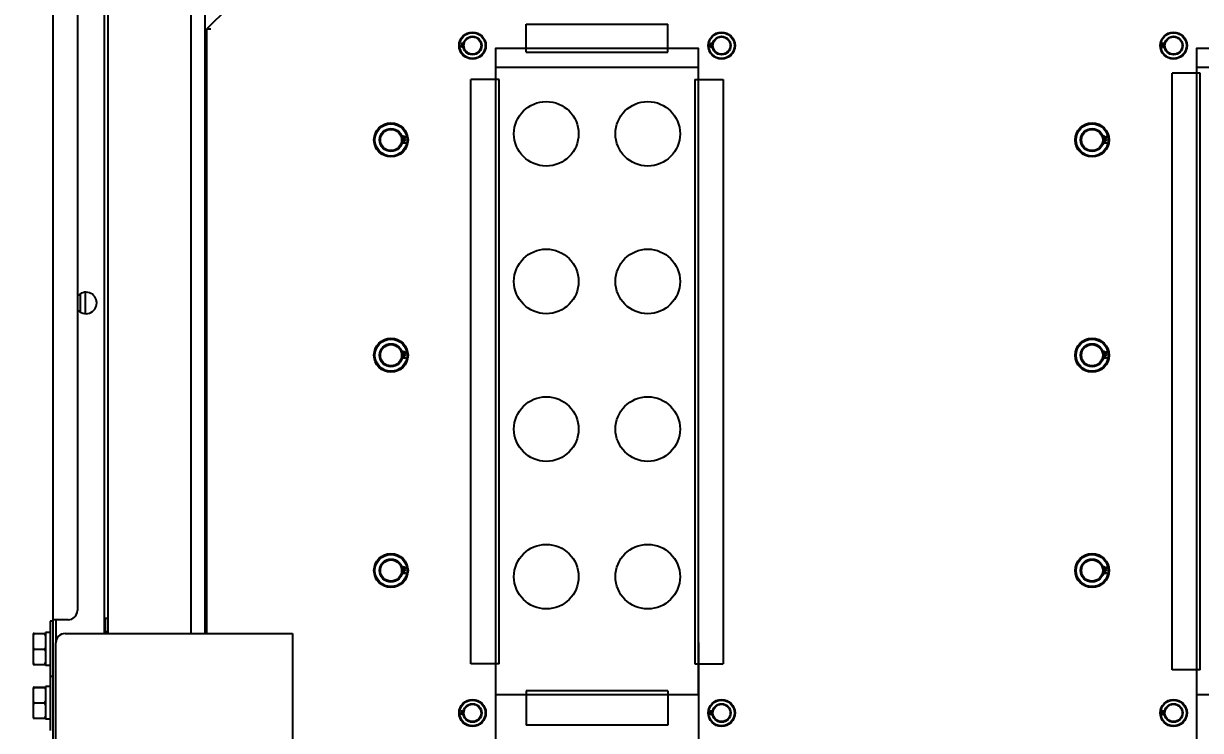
# Model space of a CAD drawing. Extents: x 59521 to 184406, y -1257 to 56672.
# Drawn here: x 70589.7 to 70972.5, y 9115.5 to 9345.3 of the extents above; entities that cross this region are included whole.
import ezdxf

# ---------------------------------------------------------------- set-up
doc = ezdxf.new("R2010")
doc.units = 0
doc.header["$MEASUREMENT"] = 0
doc.header["$PDMODE"] = 2
doc.header["$PDSIZE"] = 0.2
doc.layers.get('0').update_dxf_attribs({"linetype": 'CONTINUOUS'})
doc.layers.get('DEFPOINTS').update_dxf_attribs({"linetype": 'CONTINUOUS'})
for name, color, linetype in [('2301-11969_0', 7, 'CONTINUOUS'), ('2401-00238-M5_0', 7, 'CONTINUOUS'), ('2401-01144-S-M6-16HWM_0', 7, 'CONTINUOUS'), ('2403-00165_B-M5-1_0', 7, 'CONTINUOUS'), ('4209-DBFS01_0', 7, 'CONTINUOUS'), ('4212-73674_0', 7, 'CONTINUOUS'), ('4212-KH003_041_0', 7, 'CONTINUOUS'), ('4212-L0877_0', 7, 'CONTINUOUS'), ('4215-12552_0', 7, 'CONTINUOUS'), ('4215-12647_0', 7, 'CONTINUOUS'), ('4215-12648_0', 7, 'CONTINUOUS'), ('4215-12653_3_0', 7, 'CONTINUOUS'), ('4215-16533_0', 7, 'CONTINUOUS'), ('4215-17086_1_0', 7, 'CONTINUOUS'), ('DT-240_0', 7, 'CONTINUOUS'), ('EM-S-M6-ZC_0', 7, 'CONTINUOUS')]:
    doc.layers.add(name, color=color, linetype=linetype)
doc.layers.add('THICK', color=7, linetype='CONTINUOUS', lineweight=0)
doc.styles.get("Standard").update_dxf_attribs({"font": '', "height": 60})
doc.styles.add('仿宋', font='', dxfattribs={"width": 0.8})
doc.styles.get('Standard').set_extended_font_data('SimSun')
doc.styles.get('仿宋').set_extended_font_data('SimSun')
doc.dimstyles.new('12倍', dxfattribs={"dimscale": 21, "dimtxt": 3.5, "dimasz": 2.5, "dimexe": 1.5, "dimexo": 0, "dimgap": 1, "dimtad": 1, "dimtoh": 1, "dimdsep": 46, "dimtxsty": '仿宋', "dimcen": 2.5, "dimdle": 5, "dimclrd": 4, "dimclre": 4, "dimclrt": 3, "dimadec": 0, "dimazin": 0, "dimtfac": 1, "dimtmove": 0, "dimatfit": 3, "dimfxl": 1, "dimtolj": 1, "dimarcsym": 0})
doc.dimstyles.new('DJ', dxfattribs={"dimtxt": 75, "dimasz": 75, "dimexe": 20, "dimexo": 0, "dimgap": 20, "dimtad": 1, "dimdec": 1, "dimtxsty": 'Standard', "dimcen": 10, "dimclrd": 95, "dimclre": 95, "dimclrt": 95, "dimadec": 0, "dimazin": 0, "dimtfac": 1, "dimtdec": 1, "dimtmove": 1, "dimatfit": 3, "dimfxl": 1, "dimlwd": 13, "dimlwe": 15, "dimarcsym": 0})

# ---------------------------------------------------------------- blocks, each defined once
blk = doc.blocks.new('ju7888')
at = {"color": 6}
for points in [[(63.29, -1195.58), (129.29, -1195.58), (129.29, -985.58), (63.29, -985.58)], [(291.29, -1195.58), (357.29, -1195.58), (357.29, -985.58), (291.29, -985.58)]]:
    blk.add_lwpolyline(points, close=True, dxfattribs=at)
at = {"layer": '2301-11969_0', "color": 87, "linetype": 'Continuous'}
for p, q in [((-31.21, -1000.28), (-30.71, -1000.28)), ((-31.21, -1008.28), (-30.71, -1008.28))]:
    blk.add_line(p, q, dxfattribs=at)
at = {"layer": '2401-00238-M5_0', "color": 87, "linetype": 'Continuous'}
for p, q in [((-30.71, -1015.78), (-31.21, -1015.78)), ((-30.71, -1020.78), (-31.21, -1020.78))]:
    blk.add_line(p, q, dxfattribs=at)
at = {"layer": '2401-01144-S-M6-16HWM_0', "color": 87, "linetype": 'Continuous'}
for p, q in [((-81.51, -1171.78), (-81.51, -1189.78)), ((-80.71, -1171.78), (-81.51, -1171.78)), ((-87.11, -1175.76), (-87.11, -1185.79)), ((-86.81, -1175.75), (-83.41, -1175.75)), ((-86.81, -1175.8), (-83.41, -1175.8)), ((-83.11, -1175.43), (-83.11, -1186.13)), ((-81.51, -1175.43), (-83.11, -1175.43)), ((-86.81, -1180.83), (-83.41, -1180.83)), ((-86.81, -1185.8), (-83.41, -1185.8)), ((-81.51, -1186.13), (-83.11, -1186.13)), ((-81.51, -1189.78), (-81.51, -1207.28)), ((-80.71, -1189.78), (-81.51, -1189.78)), ((-87.11, -1193.26), (-87.11, -1203.29)), ((-86.81, -1193.25), (-83.41, -1193.25)), ((-86.81, -1193.3), (-83.41, -1193.3)), ((-83.11, -1192.93), (-83.11, -1203.63)), ((-81.51, -1192.93), (-83.11, -1192.93)), ((-86.81, -1198.33), (-83.41, -1198.33)), ((-86.81, -1203.3), (-83.41, -1203.3)), ((-81.51, -1203.63), (-83.11, -1203.63))]:
    blk.add_line(p, q, dxfattribs=at)
for centre, radius, start, end in [((-85.4, -1255.53), 79.79, 91.0113, 91.2267), ((-85.59, -1105.71), 70.1, 268.7584, 269.0036), ((-84.82, -1255.53), 79.79, 88.7733, 88.9887), ((-84.63, -1105.71), 70.1, 270.9964, 271.2416), ((-85.4, -1106.02), 79.79, 268.7733, 268.9887), ((-84.82, -1106.02), 79.79, 271.0113, 271.2267), ((-85.4, -1273.03), 79.79, 91.0113, 91.2267), ((-85.59, -1123.21), 70.1, 268.7584, 269.0036), ((-84.82, -1273.03), 79.79, 88.7733, 88.9887), ((-84.63, -1123.21), 70.1, 270.9964, 271.2416), ((-85.4, -1123.52), 79.79, 268.7733, 268.9887), ((-84.82, -1123.52), 79.79, 271.0113, 271.2267)]:
    blk.add_arc(centre, radius, start, end, dxfattribs=at)
for points in [[(-86.81, -1175.8), (-86.92, -1175.99), (-87.02, -1176.18), (-87.11, -1176.38)], [(-83.41, -1175.8), (-83.3, -1175.99), (-83.2, -1176.18), (-83.11, -1176.38)], [(-87.11, -1180.25), (-87.02, -1180.45), (-86.92, -1180.64), (-86.81, -1180.83)], [(-86.81, -1180.83), (-86.92, -1181.01), (-87.02, -1181.2), (-87.11, -1181.39)], [(-83.11, -1180.25), (-83.2, -1180.45), (-83.3, -1180.64), (-83.41, -1180.83)], [(-83.41, -1180.83), (-83.3, -1181.01), (-83.2, -1181.2), (-83.11, -1181.39)], [(-87.11, -1185.23), (-87.02, -1185.43), (-86.92, -1185.62), (-86.81, -1185.8)], [(-83.11, -1185.23), (-83.2, -1185.43), (-83.3, -1185.62), (-83.41, -1185.8)], [(-86.81, -1193.3), (-86.92, -1193.49), (-87.02, -1193.68), (-87.11, -1193.88)], [(-83.41, -1193.3), (-83.3, -1193.49), (-83.2, -1193.68), (-83.11, -1193.88)], [(-87.11, -1197.75), (-87.02, -1197.95), (-86.92, -1198.14), (-86.81, -1198.33)], [(-83.11, -1197.75), (-83.2, -1197.95), (-83.3, -1198.14), (-83.41, -1198.33)], [(-86.81, -1198.33), (-86.92, -1198.51), (-87.02, -1198.7), (-87.11, -1198.89)], [(-83.41, -1198.33), (-83.3, -1198.51), (-83.2, -1198.7), (-83.11, -1198.89)], [(-87.11, -1202.73), (-87.02, -1202.93), (-86.92, -1203.12), (-86.81, -1203.3)], [(-83.11, -1202.73), (-83.2, -1202.93), (-83.3, -1203.12), (-83.41, -1203.3)]]:
    blk.add_open_spline(points, degree=3, dxfattribs=at)
at = {"layer": '2403-00165_B-M5-1_0', "color": 87, "linetype": 'Continuous'}
for p, q in [((52.09, -984.01), (52.09, -983.88)), ((52.09, -983.88), (52.79, -983.88)), ((52.71, -984.23), (52.09, -984.01)), ((52.09, -984.44), (52.71, -984.23)), ((52.09, -984.58), (52.09, -984.44)), ((52.78, -984.58), (52.09, -984.58)), ((52.09, -985.19), (52.09, -984.69)), ((52.09, -984.69), (52.48, -984.69)), ((52.16, -985.19), (52.09, -985.19)), ((52.16, -984.76), (52.16, -985.19)), ((52.4, -984.76), (52.16, -984.76)), ((52.24, -983.96), (52.79, -984.17)), ((52.79, -983.96), (52.24, -983.96)), ((52.79, -984.28), (52.24, -984.49)), ((52.24, -984.49), (52.78, -984.49)), ((52.34, -984.91), (52.36, -984.84)), ((52.34, -985), (52.34, -984.91)), ((52.36, -985.07), (52.34, -985)), ((52.36, -984.84), (52.4, -984.76)), ((52.4, -985.14), (52.36, -985.07)), ((52.46, -985.19), (52.4, -985.14)), ((52.43, -984.85), (52.42, -984.91)), ((52.42, -984.91), (52.42, -985)), ((52.42, -985), (52.43, -985.06)), ((52.48, -984.79), (52.43, -984.85)), ((52.43, -985.06), (52.46, -985.1)), ((52.46, -985.1), (52.51, -985.13)), ((52.54, -985.22), (52.46, -985.19)), ((52.48, -984.69), (52.48, -984.79)), ((52.51, -985.13), (52.55, -985.14)), ((52.59, -985.22), (52.54, -985.22)), ((52.55, -985.14), (52.58, -985.14)), ((52.58, -985.14), (52.62, -985.13)), ((52.67, -985.19), (52.59, -985.22)), ((52.61, -984.69), (52.67, -984.72)), ((52.61, -984.78), (52.61, -984.69)), ((52.67, -984.81), (52.61, -984.78)), ((52.62, -985.13), (52.67, -985.1)), ((52.67, -984.72), (52.73, -984.76)), ((52.7, -984.85), (52.67, -984.81)), ((52.67, -985.1), (52.7, -985.06)), ((52.73, -985.14), (52.67, -985.19)), ((52.71, -984.91), (52.7, -984.85)), ((52.7, -985.06), (52.71, -985)), ((52.71, -985), (52.71, -984.91)), ((52.73, -984.76), (52.77, -984.84)), ((52.77, -985.07), (52.73, -985.14)), ((52.77, -984.84), (52.79, -984.91)), ((52.79, -985), (52.77, -985.07)), ((52.79, -983.88), (52.79, -983.96)), ((52.79, -984.17), (52.79, -984.28)), ((52.79, -984.91), (52.79, -985)), ((133.09, -984.01), (133.09, -983.88)), ((133.09, -983.88), (133.79, -983.88)), ((133.71, -984.23), (133.09, -984.01)), ((133.09, -984.44), (133.71, -984.23)), ((133.09, -984.58), (133.09, -984.44)), ((133.78, -984.58), (133.09, -984.58)), ((133.09, -985.19), (133.09, -984.69)), ((133.09, -984.69), (133.48, -984.69)), ((133.16, -985.19), (133.09, -985.19)), ((133.16, -984.76), (133.16, -985.19)), ((133.4, -984.76), (133.16, -984.76)), ((133.24, -983.96), (133.79, -984.17)), ((133.79, -983.96), (133.24, -983.96)), ((133.79, -984.28), (133.24, -984.49)), ((133.24, -984.49), (133.78, -984.49)), ((133.34, -984.91), (133.36, -984.84)), ((133.34, -985), (133.34, -984.91)), ((133.36, -985.07), (133.34, -985)), ((133.36, -984.84), (133.4, -984.76)), ((133.4, -985.14), (133.36, -985.07)), ((133.46, -985.19), (133.4, -985.14)), ((133.43, -984.85), (133.42, -984.91)), ((133.42, -984.91), (133.42, -985)), ((133.42, -985), (133.43, -985.06)), ((133.48, -984.79), (133.43, -984.85)), ((133.43, -985.06), (133.46, -985.1)), ((133.46, -985.1), (133.51, -985.13)), ((133.54, -985.22), (133.46, -985.19)), ((133.48, -984.69), (133.48, -984.79)), ((133.51, -985.13), (133.55, -985.14)), ((133.59, -985.22), (133.54, -985.22)), ((133.55, -985.14), (133.58, -985.14)), ((133.58, -985.14), (133.62, -985.13)), ((133.67, -985.19), (133.59, -985.22)), ((133.61, -984.69), (133.67, -984.72)), ((133.61, -984.78), (133.61, -984.69)), ((133.67, -984.81), (133.61, -984.78)), ((133.62, -985.13), (133.67, -985.1)), ((133.67, -984.72), (133.73, -984.76)), ((133.7, -984.85), (133.67, -984.81)), ((133.67, -985.1), (133.7, -985.06)), ((133.73, -985.14), (133.67, -985.19)), ((133.71, -984.91), (133.7, -984.85)), ((133.7, -985.06), (133.71, -985)), ((133.71, -985), (133.71, -984.91)), ((133.73, -984.76), (133.77, -984.84)), ((133.77, -985.07), (133.73, -985.14)), ((133.77, -984.84), (133.79, -984.91)), ((133.79, -985), (133.77, -985.07)), ((133.79, -983.88), (133.79, -983.96)), ((133.79, -984.17), (133.79, -984.28)), ((133.79, -984.91), (133.79, -985)), ((280.09, -984.01), (280.09, -983.88)), ((280.09, -983.88), (280.79, -983.88)), ((280.71, -984.23), (280.09, -984.01)), ((280.09, -984.44), (280.71, -984.23)), ((280.09, -984.58), (280.09, -984.44)), ((280.78, -984.58), (280.09, -984.58)), ((280.09, -985.19), (280.09, -984.69)), ((280.09, -984.69), (280.48, -984.69)), ((280.16, -985.19), (280.09, -985.19)), ((280.16, -984.76), (280.16, -985.19)), ((280.4, -984.76), (280.16, -984.76)), ((280.24, -983.96), (280.79, -984.17)), ((280.79, -983.96), (280.24, -983.96)), ((280.79, -984.28), (280.24, -984.49)), ((280.24, -984.49), (280.78, -984.49)), ((280.34, -984.91), (280.36, -984.84)), ((280.34, -985), (280.34, -984.91)), ((280.36, -985.07), (280.34, -985)), ((280.36, -984.84), (280.4, -984.76)), ((280.4, -985.14), (280.36, -985.07)), ((280.46, -985.19), (280.4, -985.14)), ((280.43, -984.85), (280.42, -984.91)), ((280.42, -984.91), (280.42, -985)), ((280.42, -985), (280.43, -985.06)), ((280.48, -984.79), (280.43, -984.85)), ((280.43, -985.06), (280.46, -985.1)), ((280.46, -985.1), (280.51, -985.13)), ((280.54, -985.22), (280.46, -985.19)), ((280.48, -984.69), (280.48, -984.79)), ((280.51, -985.13), (280.55, -985.14)), ((280.59, -985.22), (280.54, -985.22)), ((280.55, -985.14), (280.58, -985.14)), ((280.58, -985.14), (280.62, -985.13)), ((280.67, -985.19), (280.59, -985.22)), ((280.61, -984.69), (280.67, -984.72)), ((280.61, -984.78), (280.61, -984.69)), ((280.67, -984.81), (280.61, -984.78)), ((280.62, -985.13), (280.67, -985.1)), ((280.67, -984.72), (280.73, -984.76)), ((280.7, -984.85), (280.67, -984.81)), ((280.67, -985.1), (280.7, -985.06)), ((280.73, -985.14), (280.67, -985.19)), ((280.71, -984.91), (280.7, -984.85)), ((280.7, -985.06), (280.71, -985)), ((280.71, -985), (280.71, -984.91)), ((280.73, -984.76), (280.77, -984.84)), ((280.77, -985.07), (280.73, -985.14)), ((280.77, -984.84), (280.79, -984.91)), ((280.79, -985), (280.77, -985.07)), ((280.79, -983.88), (280.79, -983.96)), ((280.79, -984.17), (280.79, -984.28)), ((280.79, -984.91), (280.79, -985)), ((52.09, -1201.01), (52.09, -1200.88)), ((52.09, -1200.88), (52.79, -1200.88)), ((52.71, -1201.23), (52.09, -1201.01)), ((52.09, -1201.44), (52.71, -1201.23)), ((52.09, -1201.58), (52.09, -1201.44)), ((52.78, -1201.58), (52.09, -1201.58)), ((52.09, -1202.19), (52.09, -1201.69)), ((52.09, -1201.69), (52.48, -1201.69)), ((52.16, -1201.76), (52.16, -1202.19)), ((52.4, -1201.76), (52.16, -1201.76)), ((52.24, -1200.96), (52.79, -1201.17)), ((52.79, -1200.96), (52.24, -1200.96)), ((52.79, -1201.28), (52.24, -1201.49)), ((52.24, -1201.49), (52.78, -1201.49)), ((52.36, -1201.84), (52.4, -1201.76)), ((52.48, -1201.79), (52.43, -1201.85)), ((52.48, -1201.69), (52.48, -1201.79)), ((52.61, -1201.69), (52.67, -1201.72)), ((52.61, -1201.78), (52.61, -1201.69)), ((52.67, -1201.81), (52.61, -1201.78)), ((52.67, -1201.72), (52.73, -1201.76)), ((52.7, -1201.85), (52.67, -1201.81)), ((52.73, -1201.76), (52.77, -1201.84)), ((52.79, -1200.88), (52.79, -1200.96)), ((52.79, -1201.17), (52.79, -1201.28)), ((133.09, -1201.01), (133.09, -1200.88)), ((133.09, -1200.88), (133.79, -1200.88)), ((133.71, -1201.23), (133.09, -1201.01)), ((133.09, -1201.44), (133.71, -1201.23)), ((133.09, -1201.58), (133.09, -1201.44)), ((133.78, -1201.58), (133.09, -1201.58)), ((133.09, -1202.19), (133.09, -1201.69)), ((133.09, -1201.69), (133.48, -1201.69)), ((133.16, -1201.76), (133.16, -1202.19)), ((133.4, -1201.76), (133.16, -1201.76)), ((133.24, -1200.96), (133.79, -1201.17)), ((133.79, -1200.96), (133.24, -1200.96)), ((133.79, -1201.28), (133.24, -1201.49)), ((133.24, -1201.49), (133.78, -1201.49)), ((133.36, -1201.84), (133.4, -1201.76)), ((133.48, -1201.79), (133.43, -1201.85)), ((133.48, -1201.69), (133.48, -1201.79)), ((133.61, -1201.69), (133.67, -1201.72)), ((133.61, -1201.78), (133.61, -1201.69)), ((133.67, -1201.81), (133.61, -1201.78)), ((133.67, -1201.72), (133.73, -1201.76)), ((133.7, -1201.85), (133.67, -1201.81)), ((133.73, -1201.76), (133.77, -1201.84)), ((133.79, -1200.88), (133.79, -1200.96)), ((133.79, -1201.17), (133.79, -1201.28)), ((280.09, -1201.01), (280.09, -1200.88)), ((280.09, -1200.88), (280.79, -1200.88)), ((280.71, -1201.23), (280.09, -1201.01)), ((280.09, -1201.44), (280.71, -1201.23)), ((280.09, -1201.58), (280.09, -1201.44)), ((280.78, -1201.58), (280.09, -1201.58)), ((280.09, -1202.19), (280.09, -1201.69)), ((280.09, -1201.69), (280.48, -1201.69)), ((280.16, -1201.76), (280.16, -1202.19)), ((280.4, -1201.76), (280.16, -1201.76)), ((280.24, -1200.96), (280.79, -1201.17)), ((280.79, -1200.96), (280.24, -1200.96)), ((280.79, -1201.28), (280.24, -1201.49)), ((280.24, -1201.49), (280.78, -1201.49)), ((280.36, -1201.84), (280.4, -1201.76)), ((280.48, -1201.79), (280.43, -1201.85)), ((280.48, -1201.69), (280.48, -1201.79)), ((280.61, -1201.69), (280.67, -1201.72)), ((280.61, -1201.78), (280.61, -1201.69)), ((280.67, -1201.81), (280.61, -1201.78)), ((280.67, -1201.72), (280.73, -1201.76)), ((280.7, -1201.85), (280.67, -1201.81)), ((280.73, -1201.76), (280.77, -1201.84)), ((280.79, -1200.88), (280.79, -1200.96)), ((280.79, -1201.17), (280.79, -1201.28)), ((52.16, -1202.19), (52.09, -1202.19)), ((52.34, -1201.91), (52.36, -1201.84)), ((52.34, -1202), (52.34, -1201.91)), ((52.36, -1202.07), (52.34, -1202)), ((52.4, -1202.14), (52.36, -1202.07)), ((52.46, -1202.19), (52.4, -1202.14)), ((52.43, -1201.85), (52.42, -1201.91)), ((52.42, -1201.91), (52.42, -1202)), ((52.42, -1202), (52.43, -1202.06)), ((52.43, -1202.06), (52.46, -1202.1)), ((52.46, -1202.1), (52.51, -1202.13)), ((52.54, -1202.22), (52.46, -1202.19)), ((52.51, -1202.13), (52.55, -1202.14)), ((52.59, -1202.22), (52.54, -1202.22)), ((52.55, -1202.14), (52.58, -1202.14)), ((52.58, -1202.14), (52.62, -1202.13)), ((52.67, -1202.19), (52.59, -1202.22)), ((52.62, -1202.13), (52.67, -1202.1)), ((52.67, -1202.1), (52.7, -1202.06)), ((52.73, -1202.14), (52.67, -1202.19)), ((52.71, -1201.91), (52.7, -1201.85)), ((52.7, -1202.06), (52.71, -1202)), ((52.71, -1202), (52.71, -1201.91)), ((52.77, -1202.07), (52.73, -1202.14)), ((52.77, -1201.84), (52.79, -1201.91)), ((52.79, -1202), (52.77, -1202.07)), ((52.79, -1201.91), (52.79, -1202)), ((133.16, -1202.19), (133.09, -1202.19)), ((133.34, -1201.91), (133.36, -1201.84)), ((133.34, -1202), (133.34, -1201.91)), ((133.36, -1202.07), (133.34, -1202)), ((133.4, -1202.14), (133.36, -1202.07)), ((133.46, -1202.19), (133.4, -1202.14)), ((133.43, -1201.85), (133.42, -1201.91)), ((133.42, -1201.91), (133.42, -1202)), ((133.42, -1202), (133.43, -1202.06)), ((133.43, -1202.06), (133.46, -1202.1)), ((133.46, -1202.1), (133.51, -1202.13)), ((133.54, -1202.22), (133.46, -1202.19)), ((133.51, -1202.13), (133.55, -1202.14)), ((133.59, -1202.22), (133.54, -1202.22)), ((133.55, -1202.14), (133.58, -1202.14)), ((133.58, -1202.14), (133.62, -1202.13)), ((133.67, -1202.19), (133.59, -1202.22)), ((133.62, -1202.13), (133.67, -1202.1)), ((133.67, -1202.1), (133.7, -1202.06)), ((133.73, -1202.14), (133.67, -1202.19)), ((133.71, -1201.91), (133.7, -1201.85)), ((133.7, -1202.06), (133.71, -1202)), ((133.71, -1202), (133.71, -1201.91)), ((133.77, -1202.07), (133.73, -1202.14)), ((133.77, -1201.84), (133.79, -1201.91)), ((133.79, -1202), (133.77, -1202.07)), ((133.79, -1201.91), (133.79, -1202)), ((280.16, -1202.19), (280.09, -1202.19)), ((280.34, -1201.91), (280.36, -1201.84)), ((280.34, -1202), (280.34, -1201.91)), ((280.36, -1202.07), (280.34, -1202)), ((280.4, -1202.14), (280.36, -1202.07)), ((280.46, -1202.19), (280.4, -1202.14)), ((280.43, -1201.85), (280.42, -1201.91)), ((280.42, -1201.91), (280.42, -1202)), ((280.42, -1202), (280.43, -1202.06)), ((280.43, -1202.06), (280.46, -1202.1)), ((280.46, -1202.1), (280.51, -1202.13)), ((280.54, -1202.22), (280.46, -1202.19)), ((280.51, -1202.13), (280.55, -1202.14)), ((280.59, -1202.22), (280.54, -1202.22)), ((280.55, -1202.14), (280.58, -1202.14)), ((280.58, -1202.14), (280.62, -1202.13)), ((280.67, -1202.19), (280.59, -1202.22)), ((280.62, -1202.13), (280.67, -1202.1)), ((280.67, -1202.1), (280.7, -1202.06)), ((280.73, -1202.14), (280.67, -1202.19)), ((280.71, -1201.91), (280.7, -1201.85)), ((280.7, -1202.06), (280.71, -1202)), ((280.71, -1202), (280.71, -1201.91)), ((280.77, -1202.07), (280.73, -1202.14)), ((280.77, -1201.84), (280.79, -1201.91)), ((280.79, -1202), (280.77, -1202.07)), ((280.79, -1201.91), (280.79, -1202))]:
    blk.add_line(p, q, dxfattribs=at)
for centre, radius in [((55.79, -984.58), 4.38), ((55.79, -984.58), 4.17), ((55.79, -984.58), 3.01), ((55.79, -984.58), 2.81), ((136.79, -984.58), 4.38), ((136.79, -984.58), 4.17), ((136.79, -984.58), 3.01), ((136.79, -984.58), 2.81), ((283.79, -984.58), 4.38), ((283.79, -984.58), 4.17), ((283.79, -984.58), 3.01), ((283.79, -984.58), 2.81), ((55.79, -1201.58), 4.38), ((55.79, -1201.58), 4.17), ((136.79, -1201.58), 4.38), ((136.79, -1201.58), 4.17), ((283.79, -1201.58), 4.38), ((283.79, -1201.58), 4.17), ((55.79, -1201.58), 3.01), ((55.79, -1201.58), 2.81), ((136.79, -1201.58), 3.01), ((136.79, -1201.58), 2.81), ((283.79, -1201.58), 3.01), ((283.79, -1201.58), 2.81)]:
    blk.add_circle(centre, radius, dxfattribs=at)
at = {"layer": '4209-DBFS01_0', "color": 87, "linetype": 'Continuous'}
for p, q in [((63.29, -991.58), (129.29, -991.58)), ((291.29, -991.58), (357.29, -991.58))]:
    blk.add_line(p, q, dxfattribs=at)
at = {"layer": '4212-73674_0', "color": 87, "linetype": 'Continuous'}
blk.add_line((-63.91, -1175.08), (-62.71, -1175.08), dxfattribs=at)
at = {"layer": '4212-KH003_041_0', "color": 87, "linetype": 'Continuous'}
for p, q in [((-31.21, -723.28), (-31.21, -1175.78)), ((-71.71, -1071.28), (-71.71, -1065.28))]:
    blk.add_line(p, q, dxfattribs=at)
at = {"layer": '4212-L0877_0', "color": 87, "linetype": 'Continuous'}
for p, q in [((-62.71, -1175.78), (-62.71, -723.28)), ((-35.71, -1175.78), (-35.71, -723.28)), ((-70.21, -1064.8), (-70.21, -1071.75)), ((-63.71, -1170.78), (-63.71, -1175.08)), ((-63.71, -1170.78), (-62.71, -1170.78))]:
    blk.add_line(p, q, dxfattribs=at)
at = {"layer": '4215-12552_0', "color": 87, "linetype": 'Continuous'}
blk.add_line((-30.71, -1046.53), (-31.21, -1046.53), dxfattribs=at)
at = {"layer": '4215-12647_0', "color": 87, "linetype": 'Continuous'}
for p, q in [((-80.71, -30.28), (-80.71, -1306.28)), ((-72.71, -733.78), (-72.71, -1168.28)), ((-75.71, -1171.28), (-80.71, -1171.28)), ((-79.71, -1171.28), (-79.71, -1178.78))]:
    blk.add_line(p, q, dxfattribs=at)
blk.add_arc((-75.71, -1168.28), 3, 270, 0, dxfattribs=at)
at = {"layer": '4215-12648_0', "color": 87, "linetype": 'Continuous'}
for p, q in [((-23.71, -972.28), (-30.71, -979.28)), ((-30.71, -979.28), (-30.71, -1175.78)), ((-29.31, -979.28), (-30.71, -979.28)), ((73.29, -986.78), (73.29, -977.58)), ((73.29, -977.58), (119.29, -977.58)), ((119.29, -986.78), (119.29, -977.58)), ((63.29, -985.58), (63.29, -995.58)), ((73.29, -985.58), (63.29, -985.58)), ((73.29, -986.78), (119.29, -986.78)), ((129.29, -985.58), (119.29, -985.58)), ((129.29, -995.58), (129.29, -985.58)), ((291.29, -985.58), (291.29, -993.58)), ((301.29, -985.58), (291.29, -985.58)), ((283.29, -1187.58), (283.29, -993.58)), ((292.49, -993.58), (283.29, -993.58)), ((292.49, -1187.58), (292.49, -993.58)), ((55.29, -1185.58), (55.29, -995.58)), ((64.49, -995.58), (55.29, -995.58)), ((64.49, -1185.58), (64.49, -995.58)), ((128.09, -995.58), (128.09, -1185.58)), ((128.09, -995.58), (137.29, -995.58)), ((137.29, -995.58), (137.29, -1185.58)), ((64.49, -1185.58), (55.29, -1185.58)), ((63.29, -1185.58), (63.29, -1195.58)), ((128.09, -1185.58), (137.29, -1185.58)), ((129.29, -1195.58), (129.29, -1185.58)), ((292.49, -1187.58), (283.29, -1187.58)), ((291.29, -1187.58), (291.29, -1195.58)), ((63.29, -1195.58), (73.29, -1195.58)), ((73.29, -1194.38), (73.29, -1205.58)), ((119.29, -1194.38), (73.29, -1194.38)), ((119.29, -1194.38), (119.29, -1205.58)), ((119.29, -1195.58), (129.29, -1195.58)), ((291.29, -1195.58), (301.29, -1195.58)), ((119.29, -1205.58), (73.29, -1205.58))]:
    blk.add_line(p, q, dxfattribs=at)
at = {"layer": '4215-12653_3_0', "color": 87, "linetype": 'Continuous'}
blk.add_line((-63.91, -1175.78), (-63.91, -723.28), dxfattribs=at)
blk.add_arc((-69.91, -1068.28), 3.5, 216.7569, 143.2431, dxfattribs=at)
at = {"layer": '4215-16533_0', "color": 87, "linetype": 'Continuous'}
for p, q in [((-31.21, -1059.08), (-30.71, -1059.08)), ((-31.21, -1139.08), (-30.71, -1139.08))]:
    blk.add_line(p, q, dxfattribs=at)
at = {"layer": '4215-17086_1_0', "color": 87, "linetype": 'Continuous'}
for p, q in [((-79.71, -1292.78), (-79.71, -1178.78)), ((-76.71, -1175.78), (-2.71, -1175.78)), ((-2.71, -1175.78), (-2.71, -1295.78))]:
    blk.add_line(p, q, dxfattribs=at)
blk.add_arc((-76.71, -1178.78), 3, 90, 180, dxfattribs=at)
at = {"layer": 'DT-240_0', "color": 87, "linetype": 'Continuous'}
for centre in [(79.79, -1013.28), (112.79, -1013.28), (79.79, -1061.28), (112.79, -1061.28), (79.79, -1109.28), (112.79, -1109.28), (79.79, -1157.28), (112.79, -1157.28)]:
    blk.add_circle(centre, 10.5, dxfattribs=at)
at = {"layer": 'EM-S-M6-ZC_0', "color": 87, "linetype": 'Continuous'}
for p, q in [((32.86, -1014.14), (32.89, -1014.1)), ((32.89, -1014.1), (32.99, -1014.03)), ((32.94, -1014.25), (32.92, -1014.33)), ((32.99, -1014.18), (32.94, -1014.25)), ((32.99, -1014.03), (33.12, -1013.98)), ((33.07, -1014.13), (32.99, -1014.18)), ((33.15, -1014.1), (33.07, -1014.13)), ((33.12, -1013.98), (33.25, -1013.98)), ((33.22, -1014.1), (33.15, -1014.1)), ((33.3, -1014.13), (33.22, -1014.1)), ((33.25, -1013.98), (33.38, -1014.03)), ((33.35, -1014.18), (33.3, -1014.13)), ((33.4, -1014.25), (33.35, -1014.18)), ((33.38, -1014.03), (33.45, -1014.1)), ((33.43, -1014.33), (33.4, -1014.25)), ((33.45, -1014.1), (33.53, -1014.23)), ((33.53, -1014.23), (33.55, -1014.35)), ((33.71, -1014.03), (33.78, -1014.05)), ((33.71, -1014.15), (33.71, -1014.03)), ((33.78, -1014.2), (33.71, -1014.15)), ((33.78, -1014.05), (33.89, -1014.13)), ((33.84, -1014.28), (33.78, -1014.2)), ((33.86, -1014.35), (33.84, -1014.28)), ((33.89, -1014.13), (33.96, -1014.25)), ((33.96, -1014.25), (33.99, -1014.38)), ((260.86, -1014.14), (260.89, -1014.1)), ((260.89, -1014.1), (260.99, -1014.03)), ((260.94, -1014.25), (260.92, -1014.33)), ((260.99, -1014.18), (260.94, -1014.25)), ((260.99, -1014.03), (261.12, -1013.98)), ((261.07, -1014.13), (260.99, -1014.18)), ((261.15, -1014.1), (261.07, -1014.13)), ((261.12, -1013.98), (261.25, -1013.98)), ((261.22, -1014.1), (261.15, -1014.1)), ((261.3, -1014.13), (261.22, -1014.1)), ((261.25, -1013.98), (261.38, -1014.03)), ((261.35, -1014.18), (261.3, -1014.13)), ((261.4, -1014.25), (261.35, -1014.18)), ((261.38, -1014.03), (261.45, -1014.1)), ((261.43, -1014.33), (261.4, -1014.25)), ((261.45, -1014.1), (261.53, -1014.23)), ((261.53, -1014.23), (261.55, -1014.35)), ((261.71, -1014.03), (261.78, -1014.05)), ((261.71, -1014.15), (261.71, -1014.03)), ((261.78, -1014.2), (261.71, -1014.15)), ((261.78, -1014.05), (261.89, -1014.13)), ((261.84, -1014.28), (261.78, -1014.2)), ((261.86, -1014.35), (261.84, -1014.28)), ((261.89, -1014.13), (261.96, -1014.25)), ((261.96, -1014.25), (261.99, -1014.38)), ((33.99, -1016.28), (32.9, -1016.28)), ((32.94, -1016.13), (33.73, -1016.13)), ((32.98, -1014.64), (32.99, -1014.65)), ((32.99, -1014.65), (33.07, -1014.7)), ((33.73, -1016.13), (32.99, -1015.85)), ((33.12, -1014.85), (33.01, -1014.81)), ((33.01, -1015.71), (33.99, -1016.05)), ((33.99, -1015.3), (33.02, -1015.64)), ((33.03, -1015.08), (33.99, -1015.08)), ((33.03, -1015.48), (33.73, -1015.23)), ((33.73, -1015.23), (33.04, -1015.23)), ((33.07, -1014.7), (33.15, -1014.73)), ((33.3, -1014.88), (33.12, -1014.85)), ((33.15, -1014.73), (33.22, -1014.73)), ((33.22, -1014.73), (33.3, -1014.7)), ((33.3, -1014.7), (33.35, -1014.65)), ((33.48, -1014.88), (33.3, -1014.88)), ((33.35, -1014.65), (33.4, -1014.58)), ((33.4, -1014.58), (33.43, -1014.5)), ((33.43, -1014.5), (33.43, -1014.33)), ((33.53, -1014.6), (33.43, -1014.75)), ((33.43, -1014.75), (33.48, -1014.75)), ((33.48, -1014.75), (33.63, -1014.73)), ((33.66, -1014.85), (33.48, -1014.88)), ((33.55, -1014.48), (33.53, -1014.6)), ((33.55, -1014.35), (33.55, -1014.48)), ((33.63, -1014.73), (33.71, -1014.7)), ((33.78, -1014.8), (33.66, -1014.85)), ((33.71, -1014.7), (33.78, -1014.65)), ((33.78, -1014.65), (33.84, -1014.58)), ((33.89, -1014.73), (33.78, -1014.8)), ((33.84, -1014.58), (33.86, -1014.5)), ((33.86, -1014.5), (33.86, -1014.35)), ((33.96, -1014.6), (33.89, -1014.73)), ((33.99, -1014.48), (33.96, -1014.6)), ((33.99, -1014.38), (33.99, -1014.48)), ((33.99, -1015.08), (33.99, -1015.3)), ((33.99, -1016.05), (33.99, -1016.28)), ((261.99, -1016.28), (260.9, -1016.28)), ((260.94, -1016.13), (261.73, -1016.13)), ((260.98, -1014.64), (260.99, -1014.65)), ((260.99, -1014.65), (261.07, -1014.7)), ((261.73, -1016.13), (260.99, -1015.85)), ((261.12, -1014.85), (261.01, -1014.81)), ((261.01, -1015.71), (261.99, -1016.05)), ((261.99, -1015.3), (261.02, -1015.64)), ((261.03, -1015.08), (261.99, -1015.08)), ((261.03, -1015.48), (261.73, -1015.23)), ((261.73, -1015.23), (261.04, -1015.23)), ((261.07, -1014.7), (261.15, -1014.73)), ((261.3, -1014.88), (261.12, -1014.85)), ((261.15, -1014.73), (261.22, -1014.73)), ((261.22, -1014.73), (261.3, -1014.7)), ((261.3, -1014.7), (261.35, -1014.65)), ((261.48, -1014.88), (261.3, -1014.88)), ((261.35, -1014.65), (261.4, -1014.58)), ((261.4, -1014.58), (261.43, -1014.5)), ((261.43, -1014.5), (261.43, -1014.33)), ((261.53, -1014.6), (261.43, -1014.75)), ((261.43, -1014.75), (261.48, -1014.75)), ((261.48, -1014.75), (261.63, -1014.73)), ((261.66, -1014.85), (261.48, -1014.88)), ((261.55, -1014.48), (261.53, -1014.6)), ((261.55, -1014.35), (261.55, -1014.48)), ((261.63, -1014.73), (261.71, -1014.7)), ((261.78, -1014.8), (261.66, -1014.85)), ((261.71, -1014.7), (261.78, -1014.65)), ((261.78, -1014.65), (261.84, -1014.58)), ((261.89, -1014.73), (261.78, -1014.8)), ((261.84, -1014.58), (261.86, -1014.5)), ((261.86, -1014.5), (261.86, -1014.35)), ((261.96, -1014.6), (261.89, -1014.73)), ((261.99, -1014.48), (261.96, -1014.6)), ((261.99, -1014.38), (261.99, -1014.48)), ((261.99, -1015.08), (261.99, -1015.3)), ((261.99, -1016.05), (261.99, -1016.28)), ((32.86, -1084.14), (32.89, -1084.1)), ((32.89, -1084.1), (32.99, -1084.03)), ((33.99, -1086.28), (32.9, -1086.28)), ((32.94, -1084.25), (32.92, -1084.33)), ((32.99, -1084.18), (32.94, -1084.25)), ((32.94, -1086.13), (33.73, -1086.13)), ((32.98, -1084.64), (32.99, -1084.65)), ((32.99, -1084.03), (33.12, -1083.98)), ((33.07, -1084.13), (32.99, -1084.18)), ((32.99, -1084.65), (33.07, -1084.7)), ((33.73, -1086.13), (32.99, -1085.85)), ((33.12, -1084.85), (33.01, -1084.81)), ((33.01, -1085.71), (33.99, -1086.05)), ((33.99, -1085.3), (33.02, -1085.64)), ((33.03, -1085.08), (33.99, -1085.08)), ((33.03, -1085.48), (33.73, -1085.23)), ((33.73, -1085.23), (33.04, -1085.23)), ((33.15, -1084.1), (33.07, -1084.13)), ((33.07, -1084.7), (33.15, -1084.73)), ((33.12, -1083.98), (33.25, -1083.98)), ((33.3, -1084.88), (33.12, -1084.85)), ((33.22, -1084.1), (33.15, -1084.1)), ((33.15, -1084.73), (33.22, -1084.73)), ((33.3, -1084.13), (33.22, -1084.1)), ((33.22, -1084.73), (33.3, -1084.7)), ((33.25, -1083.98), (33.38, -1084.03)), ((33.35, -1084.18), (33.3, -1084.13)), ((33.3, -1084.7), (33.35, -1084.65)), ((33.48, -1084.88), (33.3, -1084.88)), ((33.4, -1084.25), (33.35, -1084.18)), ((33.35, -1084.65), (33.4, -1084.58)), ((33.38, -1084.03), (33.45, -1084.1)), ((33.43, -1084.33), (33.4, -1084.25)), ((33.4, -1084.58), (33.43, -1084.5)), ((33.43, -1084.5), (33.43, -1084.33)), ((33.53, -1084.6), (33.43, -1084.75)), ((33.43, -1084.75), (33.48, -1084.75)), ((33.45, -1084.1), (33.53, -1084.23)), ((33.48, -1084.75), (33.63, -1084.73)), ((33.66, -1084.85), (33.48, -1084.88)), ((33.53, -1084.23), (33.55, -1084.35)), ((33.55, -1084.48), (33.53, -1084.6)), ((33.55, -1084.35), (33.55, -1084.48)), ((33.63, -1084.73), (33.71, -1084.7)), ((33.78, -1084.8), (33.66, -1084.85)), ((33.71, -1084.03), (33.78, -1084.05)), ((33.71, -1084.15), (33.71, -1084.03)), ((33.78, -1084.2), (33.71, -1084.15)), ((33.71, -1084.7), (33.78, -1084.65)), ((33.78, -1084.05), (33.89, -1084.13)), ((33.84, -1084.28), (33.78, -1084.2)), ((33.78, -1084.65), (33.84, -1084.58)), ((33.89, -1084.73), (33.78, -1084.8)), ((33.86, -1084.35), (33.84, -1084.28)), ((33.84, -1084.58), (33.86, -1084.5)), ((33.86, -1084.5), (33.86, -1084.35)), ((33.89, -1084.13), (33.96, -1084.25)), ((33.96, -1084.6), (33.89, -1084.73)), ((33.96, -1084.25), (33.99, -1084.38)), ((33.99, -1084.48), (33.96, -1084.6)), ((33.99, -1084.38), (33.99, -1084.48)), ((33.99, -1085.08), (33.99, -1085.3)), ((33.99, -1086.05), (33.99, -1086.28)), ((260.86, -1084.14), (260.89, -1084.1)), ((260.89, -1084.1), (260.99, -1084.03)), ((261.99, -1086.28), (260.9, -1086.28)), ((260.94, -1084.25), (260.92, -1084.33)), ((260.99, -1084.18), (260.94, -1084.25)), ((260.94, -1086.13), (261.73, -1086.13)), ((260.98, -1084.64), (260.99, -1084.65)), ((260.99, -1084.03), (261.12, -1083.98)), ((261.07, -1084.13), (260.99, -1084.18)), ((260.99, -1084.65), (261.07, -1084.7)), ((261.73, -1086.13), (260.99, -1085.85)), ((261.12, -1084.85), (261.01, -1084.81)), ((261.01, -1085.71), (261.99, -1086.05)), ((261.99, -1085.3), (261.02, -1085.64)), ((261.03, -1085.08), (261.99, -1085.08)), ((261.03, -1085.48), (261.73, -1085.23)), ((261.73, -1085.23), (261.04, -1085.23)), ((261.15, -1084.1), (261.07, -1084.13)), ((261.07, -1084.7), (261.15, -1084.73)), ((261.12, -1083.98), (261.25, -1083.98)), ((261.3, -1084.88), (261.12, -1084.85)), ((261.22, -1084.1), (261.15, -1084.1)), ((261.15, -1084.73), (261.22, -1084.73)), ((261.3, -1084.13), (261.22, -1084.1)), ((261.22, -1084.73), (261.3, -1084.7)), ((261.25, -1083.98), (261.38, -1084.03)), ((261.35, -1084.18), (261.3, -1084.13)), ((261.3, -1084.7), (261.35, -1084.65)), ((261.48, -1084.88), (261.3, -1084.88)), ((261.4, -1084.25), (261.35, -1084.18)), ((261.35, -1084.65), (261.4, -1084.58)), ((261.38, -1084.03), (261.45, -1084.1)), ((261.43, -1084.33), (261.4, -1084.25)), ((261.4, -1084.58), (261.43, -1084.5)), ((261.43, -1084.5), (261.43, -1084.33)), ((261.53, -1084.6), (261.43, -1084.75)), ((261.43, -1084.75), (261.48, -1084.75)), ((261.45, -1084.1), (261.53, -1084.23)), ((261.48, -1084.75), (261.63, -1084.73)), ((261.66, -1084.85), (261.48, -1084.88)), ((261.53, -1084.23), (261.55, -1084.35)), ((261.55, -1084.48), (261.53, -1084.6)), ((261.55, -1084.35), (261.55, -1084.48)), ((261.63, -1084.73), (261.71, -1084.7)), ((261.78, -1084.8), (261.66, -1084.85)), ((261.71, -1084.03), (261.78, -1084.05)), ((261.71, -1084.15), (261.71, -1084.03)), ((261.78, -1084.2), (261.71, -1084.15)), ((261.71, -1084.7), (261.78, -1084.65)), ((261.78, -1084.05), (261.89, -1084.13)), ((261.84, -1084.28), (261.78, -1084.2)), ((261.78, -1084.65), (261.84, -1084.58)), ((261.89, -1084.73), (261.78, -1084.8)), ((261.86, -1084.35), (261.84, -1084.28)), ((261.84, -1084.58), (261.86, -1084.5)), ((261.86, -1084.5), (261.86, -1084.35)), ((261.89, -1084.13), (261.96, -1084.25)), ((261.96, -1084.6), (261.89, -1084.73)), ((261.96, -1084.25), (261.99, -1084.38)), ((261.99, -1084.48), (261.96, -1084.6)), ((261.99, -1084.38), (261.99, -1084.48)), ((261.99, -1085.08), (261.99, -1085.3)), ((261.99, -1086.05), (261.99, -1086.28)), ((32.86, -1154.14), (32.89, -1154.1)), ((32.89, -1154.1), (32.99, -1154.03)), ((32.94, -1154.25), (32.92, -1154.33)), ((32.99, -1154.18), (32.94, -1154.25)), ((32.98, -1154.64), (32.99, -1154.65)), ((32.99, -1154.03), (33.12, -1153.98)), ((33.07, -1154.13), (32.99, -1154.18)), ((32.99, -1154.65), (33.07, -1154.7)), ((33.73, -1156.13), (32.99, -1155.85)), ((33.12, -1154.85), (33.01, -1154.81)), ((33.01, -1155.71), (33.99, -1156.05)), ((33.99, -1155.3), (33.02, -1155.64)), ((33.03, -1155.08), (33.99, -1155.08)), ((33.03, -1155.48), (33.73, -1155.23)), ((33.73, -1155.23), (33.04, -1155.23)), ((33.15, -1154.1), (33.07, -1154.13)), ((33.07, -1154.7), (33.15, -1154.73)), ((33.12, -1153.98), (33.25, -1153.98)), ((33.3, -1154.88), (33.12, -1154.85)), ((33.22, -1154.1), (33.15, -1154.1)), ((33.15, -1154.73), (33.22, -1154.73)), ((33.3, -1154.13), (33.22, -1154.1)), ((33.22, -1154.73), (33.3, -1154.7)), ((33.25, -1153.98), (33.38, -1154.03)), ((33.35, -1154.18), (33.3, -1154.13)), ((33.3, -1154.7), (33.35, -1154.65)), ((33.48, -1154.88), (33.3, -1154.88)), ((33.4, -1154.25), (33.35, -1154.18)), ((33.35, -1154.65), (33.4, -1154.58)), ((33.38, -1154.03), (33.45, -1154.1)), ((33.43, -1154.33), (33.4, -1154.25)), ((33.4, -1154.58), (33.43, -1154.5)), ((33.43, -1154.5), (33.43, -1154.33)), ((33.53, -1154.6), (33.43, -1154.75)), ((33.43, -1154.75), (33.48, -1154.75)), ((33.45, -1154.1), (33.53, -1154.23)), ((33.48, -1154.75), (33.63, -1154.73)), ((33.66, -1154.85), (33.48, -1154.88)), ((33.53, -1154.23), (33.55, -1154.35)), ((33.55, -1154.48), (33.53, -1154.6)), ((33.55, -1154.35), (33.55, -1154.48)), ((33.63, -1154.73), (33.71, -1154.7)), ((33.78, -1154.8), (33.66, -1154.85)), ((33.71, -1154.03), (33.78, -1154.05)), ((33.71, -1154.15), (33.71, -1154.03)), ((33.78, -1154.2), (33.71, -1154.15)), ((33.71, -1154.7), (33.78, -1154.65)), ((33.78, -1154.05), (33.89, -1154.13)), ((33.84, -1154.28), (33.78, -1154.2)), ((33.78, -1154.65), (33.84, -1154.58)), ((33.89, -1154.73), (33.78, -1154.8)), ((33.86, -1154.35), (33.84, -1154.28)), ((33.84, -1154.58), (33.86, -1154.5)), ((33.86, -1154.5), (33.86, -1154.35)), ((33.89, -1154.13), (33.96, -1154.25)), ((33.96, -1154.6), (33.89, -1154.73)), ((33.96, -1154.25), (33.99, -1154.38)), ((33.99, -1154.48), (33.96, -1154.6)), ((33.99, -1154.38), (33.99, -1154.48)), ((33.99, -1155.08), (33.99, -1155.3)), ((260.86, -1154.14), (260.89, -1154.1)), ((260.89, -1154.1), (260.99, -1154.03)), ((260.94, -1154.25), (260.92, -1154.33)), ((260.99, -1154.18), (260.94, -1154.25)), ((260.98, -1154.64), (260.99, -1154.65)), ((260.99, -1154.03), (261.12, -1153.98)), ((261.07, -1154.13), (260.99, -1154.18)), ((260.99, -1154.65), (261.07, -1154.7)), ((261.73, -1156.13), (260.99, -1155.85)), ((261.12, -1154.85), (261.01, -1154.81)), ((261.01, -1155.71), (261.99, -1156.05)), ((261.99, -1155.3), (261.02, -1155.64)), ((261.03, -1155.08), (261.99, -1155.08)), ((261.03, -1155.48), (261.73, -1155.23)), ((261.73, -1155.23), (261.04, -1155.23)), ((261.15, -1154.1), (261.07, -1154.13)), ((261.07, -1154.7), (261.15, -1154.73)), ((261.12, -1153.98), (261.25, -1153.98)), ((261.3, -1154.88), (261.12, -1154.85)), ((261.22, -1154.1), (261.15, -1154.1)), ((261.15, -1154.73), (261.22, -1154.73)), ((261.3, -1154.13), (261.22, -1154.1)), ((261.22, -1154.73), (261.3, -1154.7)), ((261.25, -1153.98), (261.38, -1154.03)), ((261.35, -1154.18), (261.3, -1154.13)), ((261.3, -1154.7), (261.35, -1154.65)), ((261.48, -1154.88), (261.3, -1154.88)), ((261.4, -1154.25), (261.35, -1154.18)), ((261.35, -1154.65), (261.4, -1154.58)), ((261.38, -1154.03), (261.45, -1154.1)), ((261.43, -1154.33), (261.4, -1154.25)), ((261.4, -1154.58), (261.43, -1154.5)), ((261.43, -1154.5), (261.43, -1154.33)), ((261.53, -1154.6), (261.43, -1154.75)), ((261.43, -1154.75), (261.48, -1154.75)), ((261.45, -1154.1), (261.53, -1154.23)), ((261.48, -1154.75), (261.63, -1154.73)), ((261.66, -1154.85), (261.48, -1154.88)), ((261.53, -1154.23), (261.55, -1154.35)), ((261.55, -1154.48), (261.53, -1154.6)), ((261.55, -1154.35), (261.55, -1154.48)), ((261.63, -1154.73), (261.71, -1154.7)), ((261.78, -1154.8), (261.66, -1154.85)), ((261.71, -1154.03), (261.78, -1154.05)), ((261.71, -1154.15), (261.71, -1154.03)), ((261.78, -1154.2), (261.71, -1154.15)), ((261.71, -1154.7), (261.78, -1154.65)), ((261.78, -1154.05), (261.89, -1154.13)), ((261.84, -1154.28), (261.78, -1154.2)), ((261.78, -1154.65), (261.84, -1154.58)), ((261.89, -1154.73), (261.78, -1154.8)), ((261.86, -1154.35), (261.84, -1154.28)), ((261.84, -1154.58), (261.86, -1154.5)), ((261.86, -1154.5), (261.86, -1154.35)), ((261.89, -1154.13), (261.96, -1154.25)), ((261.96, -1154.6), (261.89, -1154.73)), ((261.96, -1154.25), (261.99, -1154.38)), ((261.99, -1154.48), (261.96, -1154.6)), ((261.99, -1154.38), (261.99, -1154.48)), ((261.99, -1155.08), (261.99, -1155.3)), ((33.99, -1156.28), (32.9, -1156.28)), ((32.94, -1156.13), (33.73, -1156.13)), ((33.99, -1156.05), (33.99, -1156.28)), ((261.99, -1156.28), (260.9, -1156.28)), ((260.94, -1156.13), (261.73, -1156.13)), ((261.99, -1156.05), (261.99, -1156.28))]:
    blk.add_line(p, q, dxfattribs=at)
for centre, radius in [((29.29, -1015.28), 5.53), ((29.29, -1015.28), 5.22), ((257.29, -1015.28), 5.53), ((257.29, -1015.28), 5.22), ((29.29, -1015.28), 3.75), ((29.29, -1015.28), 3.45), ((257.29, -1015.28), 3.75), ((257.29, -1015.28), 3.45), ((29.29, -1085.28), 5.53), ((29.29, -1085.28), 5.22), ((29.29, -1085.28), 3.75), ((29.29, -1085.28), 3.45), ((257.29, -1085.28), 5.53), ((257.29, -1085.28), 5.22), ((257.29, -1085.28), 3.75), ((257.29, -1085.28), 3.45), ((29.29, -1155.28), 5.53), ((29.29, -1155.28), 5.22), ((29.29, -1155.28), 3.75), ((29.29, -1155.28), 3.45), ((257.29, -1155.28), 5.53), ((257.29, -1155.28), 5.22), ((257.29, -1155.28), 3.75), ((257.29, -1155.28), 3.45)]:
    blk.add_circle(centre, radius, dxfattribs=at)
blk = doc.blocks.new('*D192')
at = {"color": 4, "linetype": 'Continuous', "lineweight": -2, "transparency": 16777216}
for p, q in [((70282.24, 9144.11), (70282.24, 8865.5)), ((70743.24, 9144.11), (70743.24, 8865.5)), ((70334.74, 8897), (70690.74, 8897))]:
    blk.add_line(p, q, dxfattribs=at)
at = {"color": 4, "transparency": 16777216}
for points in [[(70334.74, 8905.75), (70334.74, 8888.25), (70282.24, 8897)], [(70690.74, 8905.75), (70690.74, 8888.25), (70743.24, 8897)]]:
    blk.add_solid(points, dxfattribs=at)
at = {"layer": 'DEFPOINTS', "color": 0, "transparency": 16777216}
for p in [(70282.24, 9144.11), (70743.24, 9144.11), (70743.24, 8897)]:
    blk.add_point(p, dxfattribs=at)
at = {"color": 3, "transparency": 16777216, "insert": (70512.74, 8954.75), "char_height": 73.5, "attachment_point": 5, "style": '仿宋'}
blk.add_mtext('\\A1;461', dxfattribs=at)
blk = doc.blocks.new('*D193')
at = {"color": 4, "linetype": 'Continuous', "lineweight": -2, "transparency": 16777216}
for p, q in [((70743.24, 9144.11), (70743.24, 8719.97)), ((70809.24, 9144.11), (70809.24, 8719.97)), ((70690.74, 8751.47), (70638.24, 8751.47)), ((70743.24, 8751.47), (70809.24, 8751.47)), ((70861.74, 8751.47), (70914.24, 8751.47))]:
    blk.add_line(p, q, dxfattribs=at)
at = {"color": 4, "transparency": 16777216}
for points in [[(70690.74, 8760.22), (70690.74, 8742.72), (70743.24, 8751.47)], [(70861.74, 8760.22), (70861.74, 8742.72), (70809.24, 8751.47)]]:
    blk.add_solid(points, dxfattribs=at)
at = {"layer": 'DEFPOINTS', "color": 0, "transparency": 16777216}
for p in [(70743.24, 9144.11), (70809.24, 9144.11), (70809.24, 8751.47)]:
    blk.add_point(p, dxfattribs=at)
at = {"color": 3, "transparency": 16777216, "insert": (70776.24, 8809.22), "char_height": 73.5, "attachment_point": 5, "style": '仿宋'}
blk.add_mtext('\\A1;66', dxfattribs=at)
blk = doc.blocks.new('*D194')
at = {"color": 4, "linetype": 'Continuous', "lineweight": -2, "transparency": 16777216}
for p, q in [((70809.24, 9144.11), (70809.24, 8865.5)), ((70971.24, 9144.11), (70971.24, 8865.5)), ((70861.74, 8897), (70918.74, 8897))]:
    blk.add_line(p, q, dxfattribs=at)
at = {"color": 4, "transparency": 16777216}
for points in [[(70861.74, 8905.75), (70861.74, 8888.25), (70809.24, 8897)], [(70918.74, 8905.75), (70918.74, 8888.25), (70971.24, 8897)]]:
    blk.add_solid(points, dxfattribs=at)
at = {"layer": 'DEFPOINTS', "color": 0, "transparency": 16777216}
for p in [(70809.24, 9144.11), (70971.24, 9144.11), (70971.24, 8897)]:
    blk.add_point(p, dxfattribs=at)
at = {"color": 3, "transparency": 16777216, "insert": (70890.24, 8954.75), "char_height": 73.5, "attachment_point": 5, "style": '仿宋'}
blk.add_mtext('\\A1;162', dxfattribs=at)
blk = doc.blocks.new('*D195')
at = {"color": 4, "linetype": 'Continuous', "lineweight": -2, "transparency": 16777216}
for p, q in [((70971.24, 9144.11), (70971.24, 8719.97)), ((71037.24, 9144.11), (71037.24, 8719.97)), ((70918.74, 8751.47), (70866.24, 8751.47)), ((70971.24, 8751.47), (71037.24, 8751.47)), ((71089.74, 8751.47), (71142.24, 8751.47))]:
    blk.add_line(p, q, dxfattribs=at)
at = {"color": 4, "transparency": 16777216}
for points in [[(70918.74, 8760.22), (70918.74, 8742.72), (70971.24, 8751.47)], [(71089.74, 8760.22), (71089.74, 8742.72), (71037.24, 8751.47)]]:
    blk.add_solid(points, dxfattribs=at)
at = {"layer": 'DEFPOINTS', "color": 0, "transparency": 16777216}
for p in [(70971.24, 9144.11), (71037.24, 9144.11), (71037.24, 8751.47)]:
    blk.add_point(p, dxfattribs=at)
at = {"color": 3, "transparency": 16777216, "insert": (71004.24, 8809.22), "char_height": 73.5, "attachment_point": 5, "style": '仿宋'}
blk.add_mtext('\\A1;66', dxfattribs=at)

msp = doc.modelspace()

# ---------------------------------------------------------------- block references
msp.add_blockref('ju7888', (70679.951, 10322.733))

# ---------------------------------------------------------------- dimensions: what is measured, and where the dimension line sits
for base, p1, p2, picture, middle in [((70743.239, 8896.997), (70282.239, 9144.107), (70743.239, 9144.107), '*D192', (70512.739, 8954.747)), ((70971.239, 8896.997), (70809.239, 9144.107), (70971.239, 9144.107), '*D194', (70890.239, 8954.747))]:
    dim = msp.add_linear_dim(base=base, p1=p1, p2=p2, dimstyle='12倍')
    dim.commit()
    dim.dimension.update_dxf_attribs({"geometry": picture, "text_midpoint": middle})
for base, p1, p2, picture, middle in [((70809.239, 8751.474), (70743.239, 9144.107), (70809.239, 9144.107), '*D193', (70776.239, 8751.474)), ((71037.239, 8751.474), (70971.239, 9144.107), (71037.239, 9144.107), '*D195', (71004.239, 8751.474))]:
    dim = msp.add_linear_dim(base=base, p1=p1, p2=p2, dimstyle='12倍')
    dim.commit()
    dim.dimension.update_dxf_attribs({"geometry": picture, "text_midpoint": middle, "dimtype": 160})

# ---------------------------------------------------------------- leaders
at = {"layer": 'THICK', "lineweight": -3}
for points in [[(68754.607, 9203.02), (71265.16, 8048.241)], [(69474.821, 9203.372), (71265.16, 8048.241)], [(70238.168, 9174.446), (71265.16, 8048.241), (72180.183, 8048.241)]]:
    msp.add_leader(points, dimstyle='DJ', override={"dimtad": 0, "dimfxl": 1.25, "dimarcsym": 1}, dxfattribs=at)

doc.saveas('drawing.dxf')
